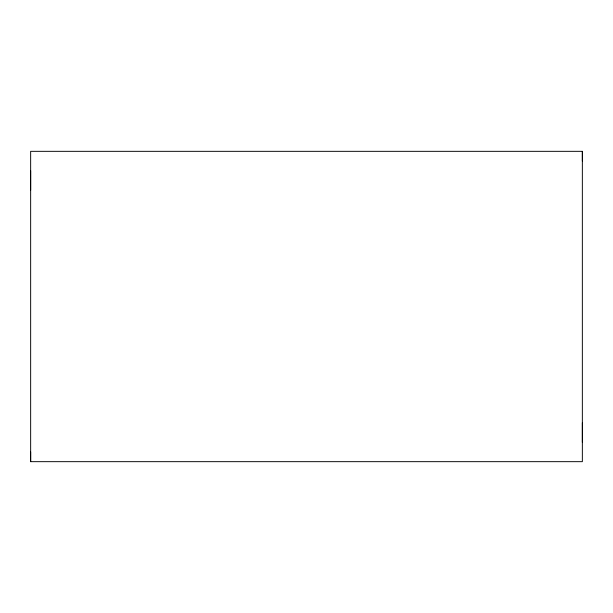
<?xml version="1.0" encoding="UTF-8"?>
<svg xmlns="http://www.w3.org/2000/svg" width="613" height="613" viewBox="0 0 613 613"><rect width="100%" height="100%" fill="white"/><g stroke="black" fill="none" stroke-linecap="round" stroke-linejoin="round"><path stroke-width="0.92" d="M30.65 461.666L30.65 151.334L582.35 151.334L582.35 461.666L30.65 461.666L30.65 451.965M30.65 190.13L30.65 170.728M582.35 442.272L582.35 422.878M582.35 161.035L582.35 151.334"/></g></svg>
